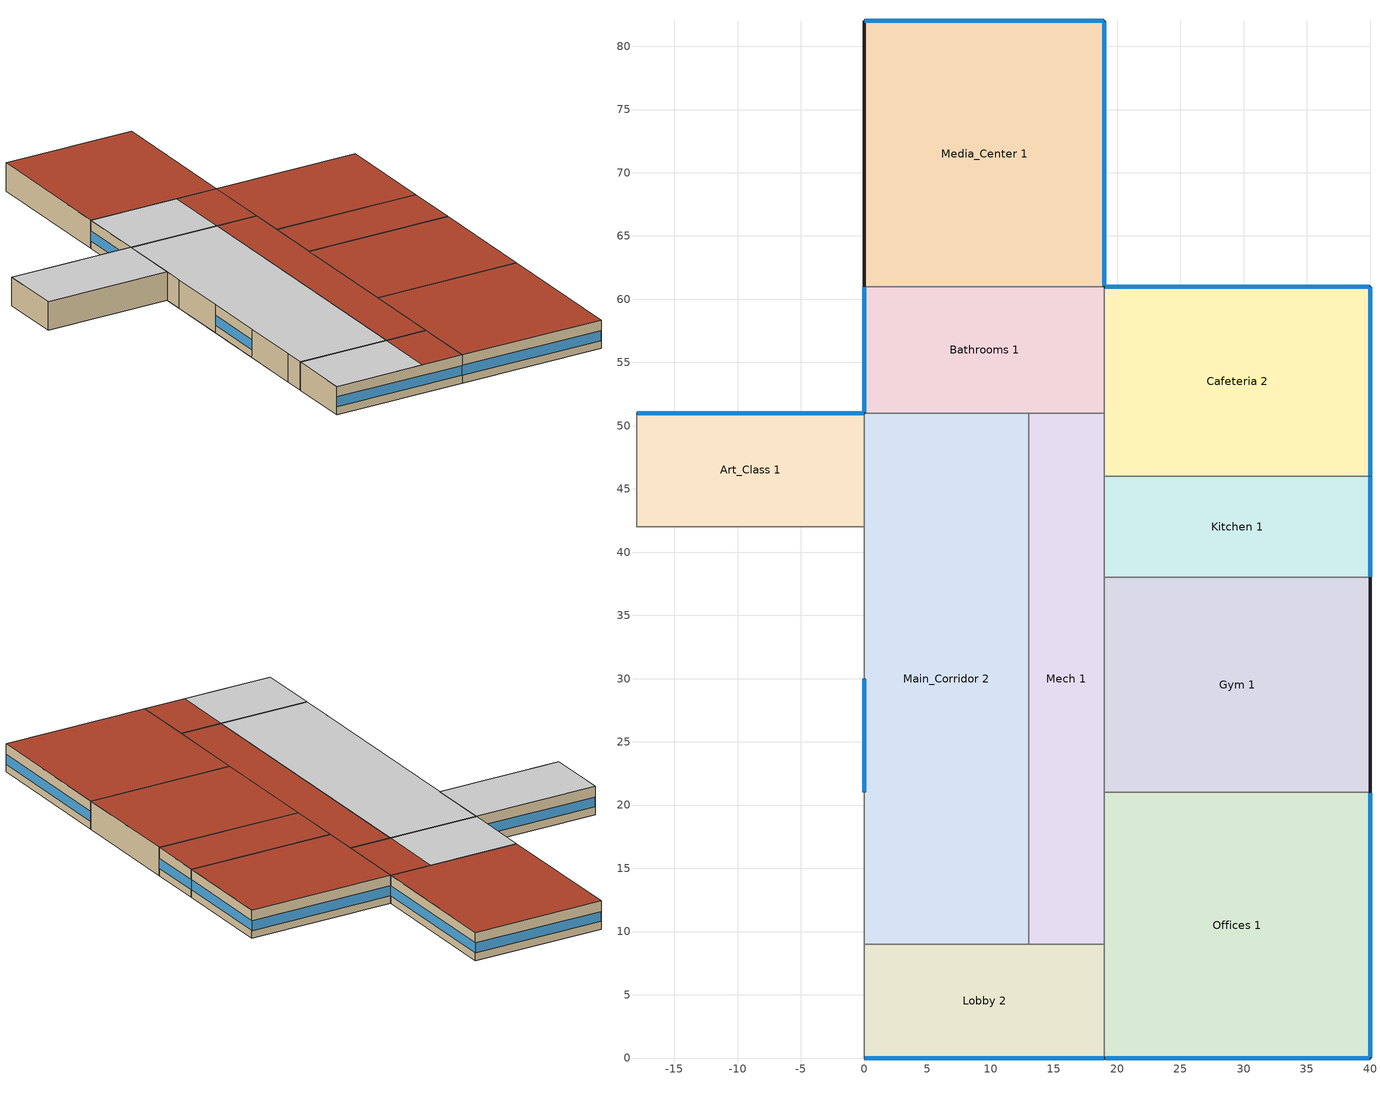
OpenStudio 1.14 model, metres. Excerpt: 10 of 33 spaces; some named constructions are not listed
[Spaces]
Lobby 2
 floor ground: 19,9 19,0 0,0 0,9 z0
 wall outside: 0,0 19,0 z0:4
 wall to Offices 1: 19,0 19,9 z0:4
 wall to Main_Corridor 2: 13,9 0,9 z0:4
 wall to Mech 1: 19,9 13,9 z0:4
 wall to Mult_Class_1_Pod_1: 0,9 0,0 z0:4
 window (std_window_UValue_3.237_SHGC_0.390_VT_0.495): 0.05,0 18.95,0 z1.1:2.51
 ceiling to Lobby 1: 13,0 13,9 0,9 0,0 z4
 roof outside: 19,0 19,9 13,9 13,0 z4
Media_Center 1
 floor ground: 19,82 19,61 0,61 0,82 z0
 wall outside: 19,61 19,82 0,82 0,61 z0:4
 wall to Bathrooms 1: 0,61 19,61 z0:4
 window (std_window_UValue_3.237_SHGC_0.490_VT_0.622): 18.95,82 0.05,82 z1.1:2.51
 window (std_window_UValue_3.237_SHGC_0.390_VT_0.495_east): 19,61.05 19,81.95 z1.1:2.51
 roof outside: 19,61 19,82 0,82 0,61 z4
Gym 1
 floor ground: 40,38 40,21 19,21 19,38 z0
 wall outside: 40,21 40,38 z0:4
 wall to Mech 1: 19,38 19,21 z0:4
 wall to Offices 1: 19,21 40,21 z0:4
 wall to Kitchen 1: 40,38 19,38 z0:4
 roof outside: 40,21 40,38 19,38 19,21 z4
Art_Class 1
 floor ground: 0,51 0,42 -18,42 -18,51 z0
 wall outside: 0,51 -18,51 z0:4
 wall to Main_Corridor 2: 0,42 0,51 z0:4
 wall to Mult_Class_2_Pod_3: -18,51 -18,42 z0:4
 wall to Corridor_Pod_3: -18,42 0,42 z0:4
 window (std_window_UValue_3.237_SHGC_0.490_VT_0.622): -0.05,51 -17.95,51 z1.1:2.51
 ceiling to Mult_Class_2_Pod_4: 0,42 0,51 -18,51 -18,42 z4
Offices 1
 floor ground: 40,21 40,0 19,0 19,21 z0
 wall outside: 19,0 40,0 40,21 z0:4
 wall to Mech 1: 19,21 19,9 z0:4
 window (std_window_UValue_3.237_SHGC_0.390_VT_0.495): 19.05,0 39.95,0 z1.1:2.51
 window (std_window_UValue_3.237_SHGC_0.390_VT_0.495_east): 40,0.05 40,20.95 z1.1:2.51
 roof outside: 40,0 40,21 19,21 19,0 z4
Main_Corridor 2
 floor ground: 13,51 13,9 0,9 0,51 z0
 wall outside: 0,30 0,21 z0:4
 wall to Corridor_Pod_1: 0,12 0,9 z0:4
 wall to Mult_Class_2_Pod_1: 0,21 0,12 z0:4
 wall to Mult_Class_1_Pod_3: 0,39 0,30 z0:4
 wall to Mech 1: 13,9 13,51 z0:4
 wall to Bathrooms 1: 13,51 0,51 z0:4
 wall to Corridor_Pod_3: 0,42 0,39 z0:4
 window (std_window_UValue_3.237_SHGC_0.390_VT_0.495_west): 0,29.95 0,21.05 z1.1:2.52
 ceiling to Main_Corridor 1: 13,9 13,51 0,51 0,9 z4
Bathrooms 1
 floor ground: 19,61 19,51 0,51 0,61 z0
 wall outside: 0,61 0,51 z0:4
 wall to Cafeteria 2: 19,51 19,61 z0:4
 wall to Mech 1: 13,51 19,51 z0:4
 window (std_window_UValue_3.237_SHGC_0.390_VT_0.495_west): 0,60.95 0,51.05 z1.1:2.51
 ceiling to Bathrooms 2: 13,51 13,61 0,61 0,51 z4
 roof outside: 19,51 19,61 13,61 13,51 z4
Mech 1
 floor ground: 19,51 19,9 13,9 13,51 z0
 wall to Kitchen 1: 19,38 19,46 z0:4
 wall to Cafeteria 2: 19,46 19,51 z0:4
 roof outside: 19,9 19,51 13,51 13,9 z4
Cafeteria 2
 floor ground: 40,61 40,46 19,46 19,61 z0
 wall outside: 40,46 40,61 19,61 z0:4
 wall to Kitchen 1: 19,46 40,46 z0:4
 window (std_window_UValue_3.237_SHGC_0.490_VT_0.622): 39.95,61 19.05,61 z1.1:2.51
 window (std_window_UValue_3.237_SHGC_0.390_VT_0.495_east): 40,46.05 40,60.95 z1.1:2.51
 roof outside: 40,46 40,61 19,61 19,46 z4
Kitchen 1
 floor ground: 40,46 40,38 19,38 19,46 z0
 wall outside: 40,38 40,46 z0:4
 window (std_window_UValue_3.237_SHGC_0.390_VT_0.495_east): 40,38.05 40,45.95 z1.1:2.52
 roof outside: 40,38 40,46 19,46 19,38 z4
[Sizing:Zone] Zone Cooling Design Supply Air Temperature Input Method=SupplyAirTemperature; Zone Cooling Design Supply Air Temperature {C}=14; Zone Cooling Design Supply Air Temperature Difference {deltaC}=11.11; Zone Heating Design Supply Air Temperature Input Method=SupplyAirTemperature; Zone Heating Design Supply Air Temperature {C}=40; Zone Heating Design Supply Air Temperature Difference {deltaC}=11.11; Zone Cooling Design Supply Air Humidity Ratio {kg-H2O/kg-air}=0.0085; Zone Heating Design Supply Air Humidity Ratio {kg-H2O/kg-air}=0.008; Cooling Design Air Flow Method=DesignDay; Heating Design Air Flow Method=DesignDay; Account for Dedicated Outdoor Air System=No; Dedicated Outdoor Air System Control Strategy=NeutralSupplyAir; Dedicated Outdoor Air Low Setpoint Temperature for Design {C}=Autosize; Dedicated Outdoor Air High Setpoint Temperature for Design {C}=Autosize
Thermal Zone: Gym; Thermal Zone: Mult_Class_2_Pod_4; Thermal Zone: Bathrooms 1; Thermal Zone: Corridor_Pod_1; Thermal Zone: Corner_Class_2_Pod_2; Thermal Zone: Lobby; Thermal Zone: Mech; Thermal Zone: Corridor_Pod_2; Thermal Zone: Mult_Class_2_Pod_3; Thermal Zone: Offices; Thermal Zone: Corner_Class_1_Pod_4; Thermal Zone: Corner_Class_2_Pod_4; Thermal Zone: Corner_Class_1_Pod_3; Thermal Zone: Mult_Class_1_Pod_4; Thermal Zone: Mult_Class_1_Pod_2; Thermal Zone: Lobby 1; Thermal Zone: Art_Class; Thermal Zone: Corner_Class_2_Pod_3; Thermal Zone: Corridor_Pod_4; Thermal Zone: Main_Corridor 1; Thermal Zone: Kitchen; Thermal Zone: Corner_Class_1_Pod_1; Thermal Zone: Main_Corridor; Thermal Zone: Corner_Class_2_Pod_1; Thermal Zone: Media_Center; Thermal Zone: Bathrooms; Thermal Zone: Corridor_Pod_3; Thermal Zone: Mult_Class_1_Pod_3; Thermal Zone: Mult_Class_1_Pod_1; Thermal Zone: Mult_Class_2_Pod_1; Thermal Zone: Corner_Class_1_Pod_2; Thermal Zone: Cafeteria; Thermal Zone: Mult_Class_2_Pod_2
[Schedule:Ruleset]
Name | Default Day Schedule | Summer Design Day Schedule | Winter Design Day Schedule
primary Cafe_Occ_Sch | primary Cafe_Occ_Sch Default Schedule | primary Cafe_Occ_Sch Summer Design Day | primary Cafe_Occ_Sch Winter Design Day
primary Off_Occ_Sch | primary Off_Occ_Sch Default Schedule | primary Off_Occ_Sch Summer Design Day | primary Off_Occ_Sch Winter Design Day
[Schedule:Day]
primary Bldg_Occ_Sch Rule 2 Day Schedule; primary Bldg_Occ_Sch Rule 6 Day Schedule: 8, 0, 0, 11, 0, 0.3, 13, 0, 0.2, 15, 0, 0.3, 17, 0, 0.05, 24, 0, 0
primary Bldg_Occ_Sch Rule 3 Day Schedule; primary Bldg_Occ_Sch Rule 5 Day Schedule; primary Cafe_Occ_Sch Default Schedule; primary Cafe_Occ_Sch Winter Design Day; primary Cafe_Occ_Sch Rule 3 Day Schedule; primary Cafe_Occ_Sch Rule 4 Day Schedule; primary Gym_Occ_Sch Rule 3 Day Schedule; primary Gym_Occ_Sch Rule 4 Day Schedule; primary Lib_Occ_Sch Rule 3 Day Schedule; primary Lib_Occ_Sch Rule 4 Day Schedule; primary Off_Occ_Sch Default Schedule; primary Off_Occ_Sch Winter Design Day; primary Off_Occ_Sch Rule 3 Day Schedule; primary Off_Occ_Sch Rule 5 Day Schedule; secondary Elevator_Sch Rule 4 Day Schedule: 24, 0, 0
primary Bldg_Occ_Sch Rule 4 Day Schedule: 9, 0, 0, 13, 0, 0.05, 24, 0, 0
primary Bldg_Light_Sch Rule 2 Day Schedule; primary Bldg_Light_Sch Rule 6 Day Schedule: 6, 0, 0.2, 7, 0, 0.4, 16, 0, 0.9, 19, 0, 0.7, 21, 0, 0.5, 24, 0, 0.2
primary Bldg_Light_Sch Rule 3 Day Schedule; primary Bldg_Light_Sch Rule 5 Day Schedule: 24, 0, 0.2
primary Bldg_Light_Sch Rule 4 Day Schedule: 8, 0, 0.2, 14, 0, 0.5, 24, 0, 0.2
primary Infil_Sch Rule 2 Day Schedule; primary Infil_Sch Rule 6 Day Schedule: 6, 0, 1, 18, 0, 0.5, 24, 0, 1
primary Infil_Sch Rule 3 Day Schedule; primary Infil_Sch Rule 5 Day Schedule; primary Cafe_Occ_Sch Summer Design Day; primary Off_Occ_Sch Summer Design Day: 24, 0, 1
primary Infil_Sch Rule 4 Day Schedule: 8, 0, 1, 13, 0, 0.5, 24, 0, 1
primary Bldg_Equip_Sch Rule 2 Day Schedule; primary Bldg_Equip_Sch Rule 6 Day Schedule: 8, 0, 0.4, 15, 0, 0.6, 24, 0, 0.4
primary Bldg_Equip_Sch Rule 3 Day Schedule; primary Bldg_Equip_Sch Rule 5 Day Schedule: 24, 0, 0.4
primary Bldg_Equip_Sch Rule 4 Day Schedule: 9, 0, 0.4, 13, 0, 0.6, 24, 0, 0.4
primary Cafe_Occ_Sch Rule 2 Day Schedule; primary Cafe_Occ_Sch Rule 5 Day Schedule: 7, 0, 0, 8, 0, 0.15, 11, 0, 0.05, 13, 0, 0.7, 15, 0, 0.05, 18, 0, 0.15, 24, 0, 0
primary Gym_Occ_Sch Rule 2 Day Schedule; primary Gym_Occ_Sch Rule 5 Day Schedule: 8, 0, 0, 14, 0, 0.15, 15, 0, 0, 18, 0, 0.15, 21, 0, 0.05, 24, 0, 0
primary Gym_Infil_Sch Rule 2 Day Schedule; primary Gym_Infil_Sch Rule 6 Day Schedule: 6, 0, 0.5, 21, 0, 1, 24, 0, 0.5
primary Gym_Infil_Sch Rule 3 Day Schedule; primary Gym_Infil_Sch Rule 5 Day Schedule: 24, 0, 0.5
primary Gym_Infil_Sch Rule 4 Day Schedule: 8, 0, 0.5, 13, 0, 1, 24, 0, 0.5
primary Kit_Elec_Equip_Sch Rule 2 Day Schedule; primary Kit_Elec_Equip_Sch Rule 5 Day Schedule: 5, 0, 0.27, 6, 0, 0.33, 7, 0, 0.47, 8, 0, 0.84, 9, 0, 0.75, 10, 0, 0.5, 11, 0, 0.72, 12, 0, 0.91, 13, 0, 1, 14, 0, 0.41, 15, 0, 0.34, 24, 0, 0.27
primary Kit_Elec_Equip_Sch Rule 3 Day Schedule; primary Kit_Elec_Equip_Sch Rule 4 Day Schedule: 24, 0, 0.27
primary Kit_Gas_Equip_Sch Rule 2 Day Schedule; primary Kit_Gas_Equip_Sch Rule 5 Day Schedule: 6, 0, 0.03, 8, 0, 1, 9, 0, 0.33, 10, 0, 0.07, 13, 0, 1, 24, 0, 0.03
primary Kit_Gas_Equip_Sch Rule 3 Day Schedule; primary Kit_Gas_Equip_Sch Rule 4 Day Schedule: 24, 0, 0.03
primary Lib_Occ_Sch Rule 2 Day Schedule; primary Lib_Occ_Sch Rule 5 Day Schedule: 8, 0, 0, 9, 0, 0.3, 11, 0, 0.6, 13, 0, 0.3, 15, 0, 0.6, 17, 0, 0.3, 24, 0, 0
primary Off_Occ_Sch Rule 2 Day Schedule; primary Off_Occ_Sch Rule 6 Day Schedule: 8, 0, 0, 17, 0, 0.75, 24, 0, 0
primary Off_Occ_Sch Rule 4 Day Schedule: 9, 0, 0, 13, 0, 0.25, 24, 0, 0
primary ClgSetP_Sch Rule 2 Day Schedule; primary ClgSetP_Sch Rule 6 Day Schedule: 6, 0, 27.2, 18, 0, 23.3, 24, 0, 27.2
primary ClgSetP_Sch Rule 3 Day Schedule; primary ClgSetP_Sch Rule 5 Day Schedule; primary Gym_ClgSetP_Sch Rule 3 Day Schedule; primary Gym_ClgSetP_Sch Rule 5 Day Schedule: 24, 0, 27.2
primary ClgSetP_Sch Rule 4 Day Schedule; primary Gym_ClgSetP_Sch Rule 4 Day Schedule: 8, 0, 27.2, 13, 0, 23.3, 24, 0, 27.2
primary HtgSetP_Sch Rule 2 Day Schedule; primary HtgSetP_Sch Rule 6 Day Schedule: 6, 0, 15.6, 18, 0, 21.7, 24, 0, 15.6
primary HtgSetP_Sch Rule 3 Day Schedule; primary HtgSetP_Sch Rule 5 Day Schedule; primary Gym_HtgSetP_Sch Rule 3 Day Schedule; primary Gym_HtgSetP_Sch Rule 5 Day Schedule: 24, 0, 15.6
primary HtgSetP_Sch Rule 4 Day Schedule; primary Gym_HtgSetP_Sch Rule 4 Day Schedule: 8, 0, 15.6, 13, 0, 21.7, 24, 0, 15.6
primary Gym_ClgSetP_Sch Rule 2 Day Schedule; primary Gym_ClgSetP_Sch Rule 6 Day Schedule: 6, 0, 27.2, 21, 0, 23.3, 24, 0, 27.2
primary Gym_HtgSetP_Sch Rule 2 Day Schedule; primary Gym_HtgSetP_Sch Rule 6 Day Schedule: 6, 0, 15.6, 21, 0, 21.7, 24, 0, 15.6
secondary Elevator_Sch Rule 2 Day Schedule; secondary Elevator_Sch Rule 5 Day Schedule: 8, 0, 0, 15, 0, 0.3, 16, 0, 0.15, 24, 0, 0
secondary Elevator_Sch Rule 3 Day Schedule: 24, 0, 0.02
Schedule Day 7; Schedule Day 9; Schedule Day 11; Schedule Day 13; Schedule Day 15; Schedule Day 17; Schedule Day 19; Schedule Day 21; Schedule Day 23; Schedule Day 25: 16, 0, 0, 24, 0, 1
Schedule Day 27; Schedule Day 29; Schedule Day 31; Schedule Day 33; Schedule Day 35; Schedule Day 37; Schedule Day 39; Schedule Day 41; Schedule Day 43; Schedule Day 45: 6, 0, 1, 24, 0, 0
[Schedule:Rule] Date Specification Type=DateRange; Start Day=1
Name | Schedule Ruleset | Rule Order | Day Schedule | Apply Sunday | Apply Monday | Apply Tuesday | Apply Wednesday | Apply Thursday | Apply Friday | Apply Saturday | Start Month | End Month | End Day
primary Cafe_Occ_Sch Rule 2 | primary Cafe_Occ_Sch | 0 | primary Cafe_Occ_Sch Rule 2 Day Schedule | No | Yes | Yes | Yes | Yes | Yes | No | 9 | 12 | 31
primary Cafe_Occ_Sch Rule 7 | primary Cafe_Occ_Sch | 1 | primary Cafe_Occ_Sch Rule 3 Day Schedule | Yes | Yes | Yes | Yes | Yes | Yes | Yes | 7 | 9 | 1
primary Cafe_Occ_Sch Rule 4 | primary Cafe_Occ_Sch | 2 | primary Cafe_Occ_Sch Rule 4 Day Schedule | Yes | No | No | No | No | No | Yes | 1 | 6 | 30
primary Cafe_Occ_Sch Rule 5 | primary Cafe_Occ_Sch | 3 | primary Cafe_Occ_Sch Rule 5 Day Schedule | No | Yes | Yes | Yes | Yes | Yes | No | 1 | 6 | 30
primary Off_Occ_Sch Rule 2 | primary Off_Occ_Sch | 0 | primary Off_Occ_Sch Rule 2 Day Schedule | No | Yes | Yes | Yes | Yes | Yes | No | 9 | 12 | 31
primary Off_Occ_Sch Rule 9 | primary Off_Occ_Sch | 1 | primary Off_Occ_Sch Rule 3 Day Schedule | Yes | No | No | No | No | No | Yes | 7 | 9 | 1
primary Off_Occ_Sch Rule 4 | primary Off_Occ_Sch | 2 | primary Off_Occ_Sch Rule 4 Day Schedule | No | Yes | Yes | Yes | Yes | Yes | No | 7 | 9 | 1
primary Off_Occ_Sch Rule 5 | primary Off_Occ_Sch | 3 | primary Off_Occ_Sch Rule 5 Day Schedule | Yes | No | No | No | No | No | Yes | 1 | 6 | 30
primary Off_Occ_Sch Rule 6 | primary Off_Occ_Sch | 4 | primary Off_Occ_Sch Rule 6 Day Schedule | No | Yes | Yes | Yes | Yes | Yes | No | 1 | 6 | 30
